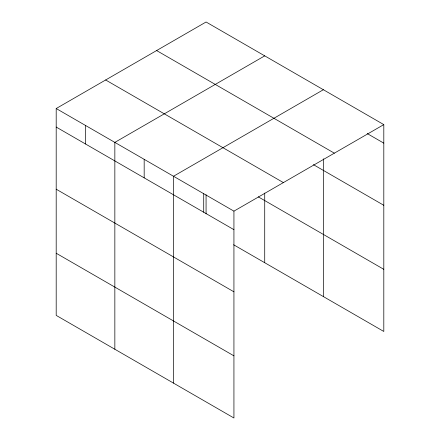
<?xml version="1.0" encoding="UTF-8"?>
<svg xmlns="http://www.w3.org/2000/svg" width="440" height="440" viewBox="0 0 440 440"><rect width="100%" height="100%" fill="white"/><g stroke="black" fill="none" stroke-linecap="round" stroke-linejoin="round"><path stroke-width="0.66" d="M233.931 291.819L233.931 211.145L56.194 108.532L56.194 315.387L233.931 418L233.931 291.819L56.194 189.206M323.373 158.791L323.373 296.582M233.635 244.772L383.807 331.469L383.807 124.614L206.069 22L56.194 108.532M264.721 55.864L114.846 142.389L114.846 349.25M323.373 89.727L173.503 176.253L173.503 383.114M233.931 211.145L383.807 124.614M367.219 133.567L383.807 143.143M156.613 50.556L334.345 153.17M313.407 164.648L383.807 205.293M105.655 79.976L283.388 182.589M258.269 196.845L383.807 269.324M56.194 127.061L233.931 229.674M56.194 253.237L233.931 355.85M264.721 193.078L264.721 262.719M206.069 194.711L206.069 213.835M203.715 193.699L203.715 212.229M144.172 159.324L144.172 177.854M85.52 125.461L85.52 143.99"/></g></svg>
